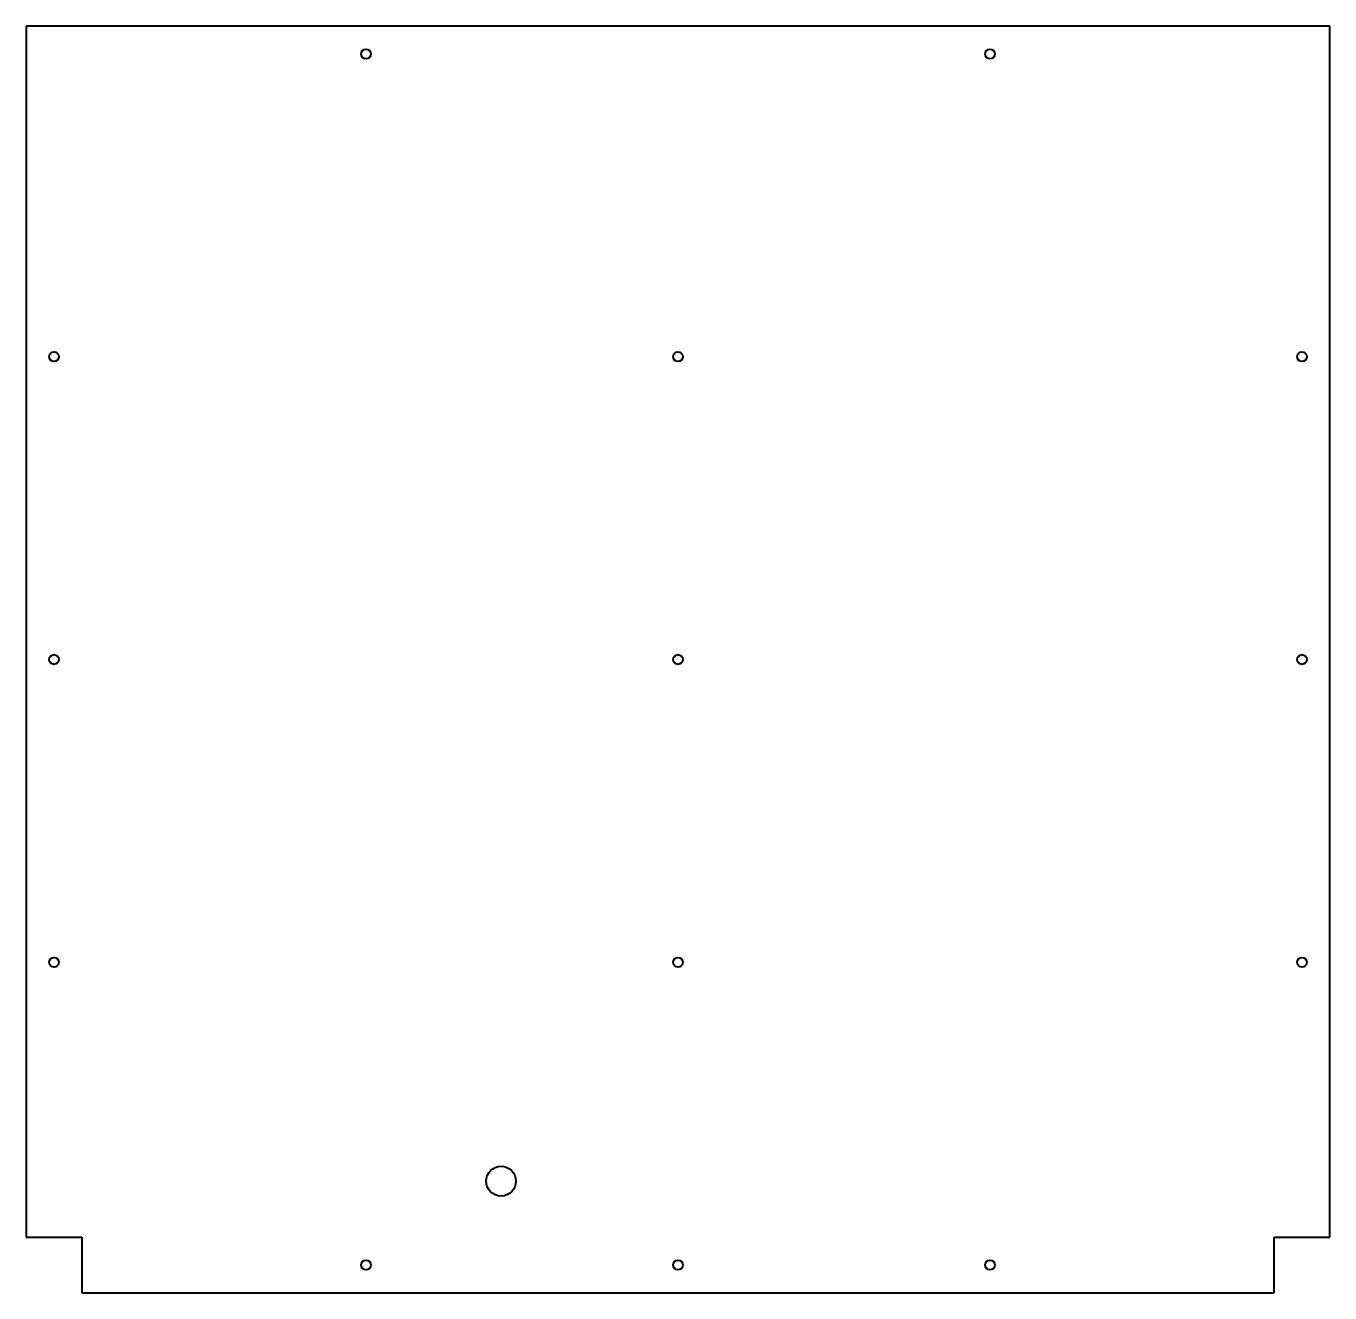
# Model space of a CAD drawing. Header units: millimetres. Extents: x -350 to 350, y -340 to 340.
import ezdxf

# ---------------------------------------------------------------- set-up
doc = ezdxf.new("R2010")
doc.units = ezdxf.units.MM
doc.header["$MEASUREMENT"] = 0
doc.layers.add('ModelSketch_Visible', color=7, linetype='Continuous', lineweight=40)

msp = doc.modelspace()

# ---------------------------------------------------------------- linework, layer by layer
at = {"layer": 'ModelSketch_Visible'}
for p, q in [((350, 340), (-350, 340)), ((-350, 340), (-350, -310)), ((350, 340), (-350, 340)), ((-350, 340), (-350, -310)), ((350, -310), (350, 340)), ((350, -310), (350, 340)), ((-350, -310), (-320, -310)), ((-350, -310), (-320, -310)), ((-320, -310), (-320, -340)), ((-320, -310), (-320, -340)), ((320, -310), (350, -310)), ((320, -340), (320, -310)), ((320, -310), (350, -310)), ((320, -340), (320, -310)), ((-320, -340), (320, -340)), ((-320, -340), (320, -340))]:
    msp.add_line(p, q, dxfattribs=at)
for centre, radius in [((-167.5, 325), 2.6), ((167.5, 325), 2.6), ((-335, 162.5), 2.6), ((0, 162.5), 2.6), ((335, 162.5), 2.6), ((-335, 0), 2.6), ((0, 0), 2.6), ((335, 0), 2.6), ((-335, -162.5), 2.6), ((0, -162.5), 2.6), ((335, -162.5), 2.6), ((-95, -280), 8), ((-167.5, -325), 2.6), ((0, -325), 2.6), ((167.5, -325), 2.6)]:
    msp.add_circle(centre, radius, dxfattribs=at)

doc.saveas('drawing.dxf')
